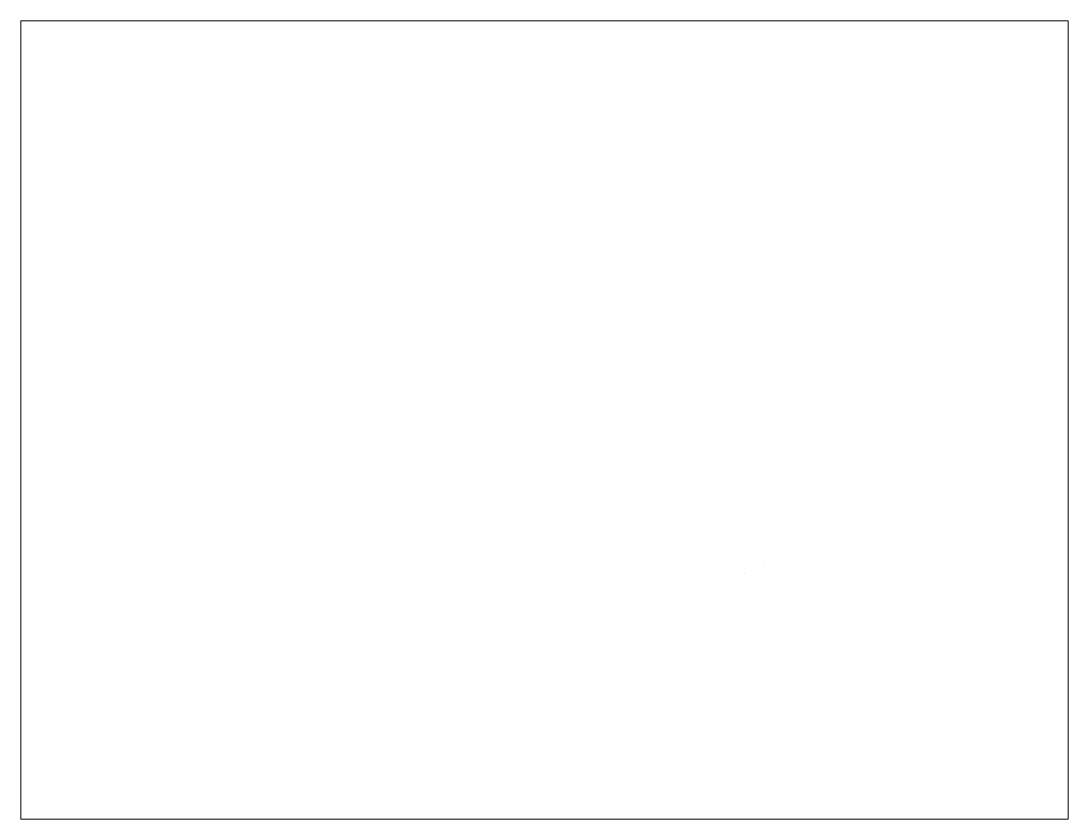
# Paper-space layout 'Layout1' of a CAD drawing. Header units: inches. Extents: x 1.05 to 9.45, y 0.8 to 7.2.
# The model-space entities are those that its viewports show. They can reach past a viewport. Long polylines and large blocks are cut down to what shows.
import ezdxf

# ---------------------------------------------------------------- set-up
doc = ezdxf.new("R2010")
doc.units = ezdxf.units.IN
doc.header["$MEASUREMENT"] = 0
doc.linetypes.add('CENTER2', pattern=[1.125, 0.75, -0.125, 0.125, -0.125])
doc.layers.add('Розмір', color=7, linetype='Continuous', lineweight=15)

msp = doc.modelspace()

# ---------------------------------------------------------------- linework, layer by layer
at = {"layer": 'Розмір', "extrusion": (0, -1, 0)}
msp.add_line((155.98, 0, 57.01), (155.98, 0, 57.01), dxfattribs=at)
at = {"layer": 'Розмір'}
msp.add_line((138.48, -10.46, 90.01), (138.48, -10.46, 90.01), dxfattribs=at)

psp = doc.layouts.get("Layout1")

# ---------------------------------------------------------------- viewports
at = {"layer": 'Розмір', "linetype": 'CENTER2'}
psp.add_viewport(center=(5.25, 4), size=(8.4, 6.4), view_center_point=(-38.5546, 126.1112), view_height=707.853618, dxfattribs=at)

doc.saveas('drawing.dxf')
